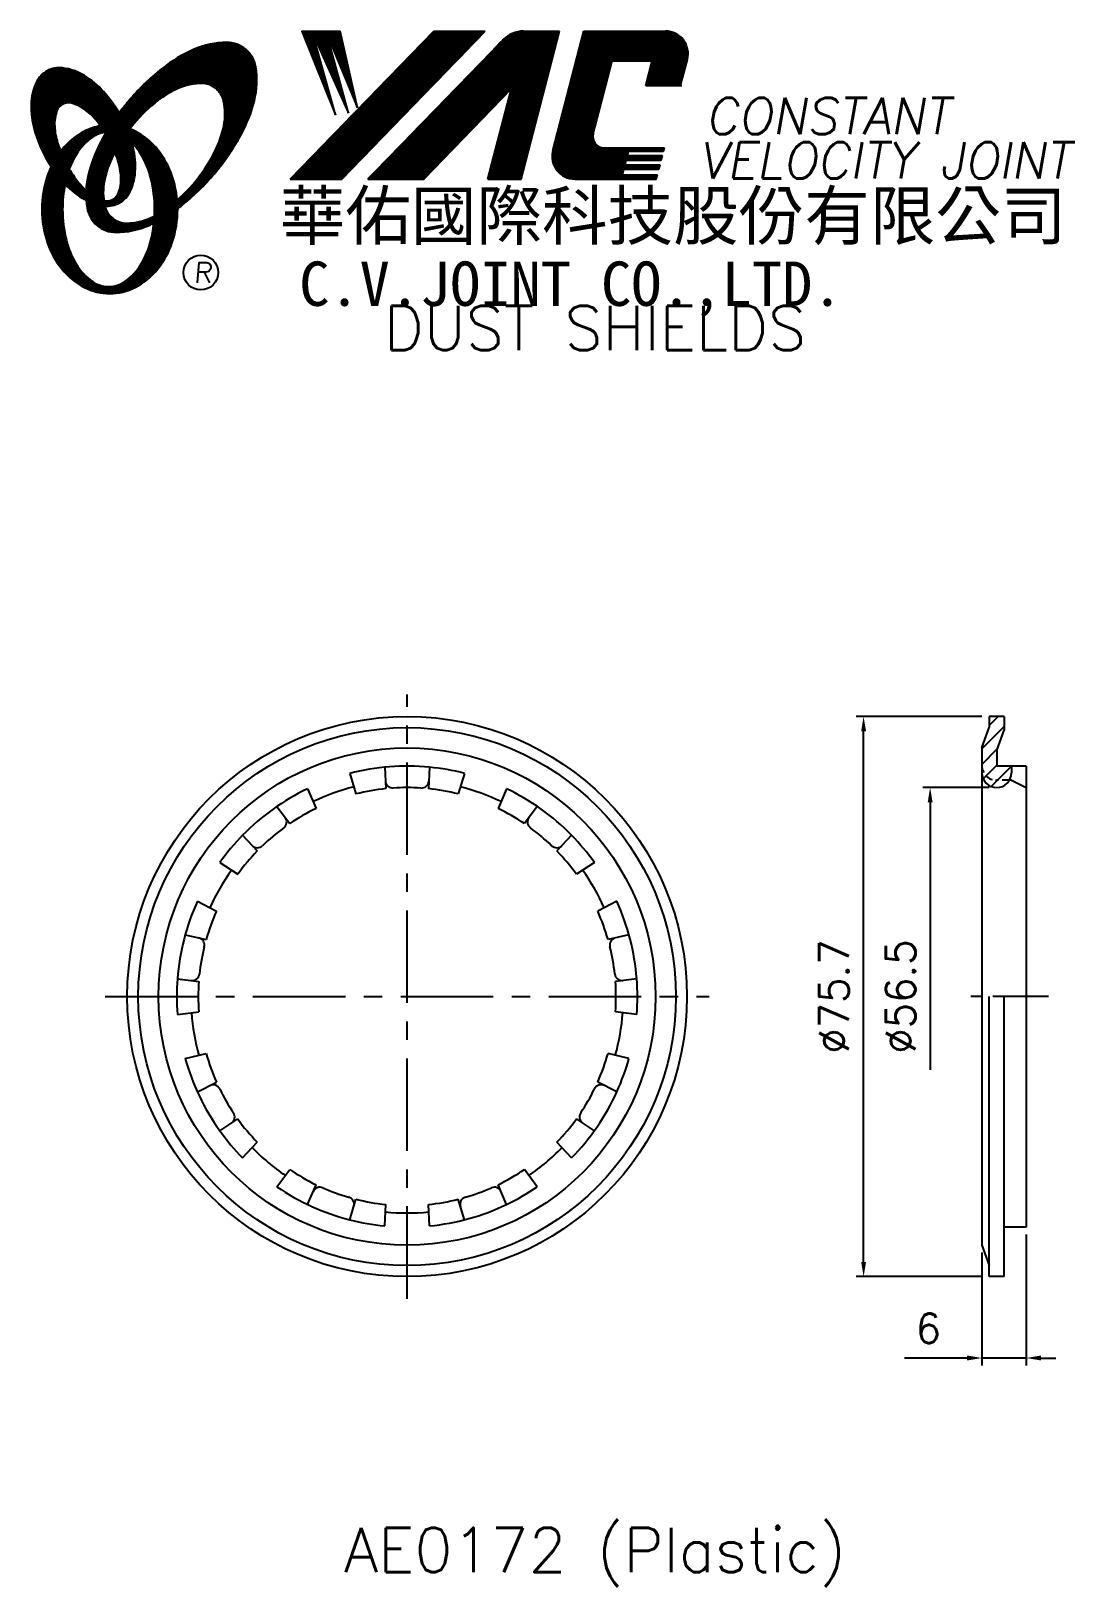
# Model space of a CAD drawing. Extents: x 561 to 702, y 352 to 562.
import ezdxf
from ezdxf.enums import TextEntityAlignment as Align

# ---------------------------------------------------------------- set-up
doc = ezdxf.new("R2010")
doc.units = 0
doc.header["$LTSCALE"] = 10
doc.header["$MEASUREMENT"] = 0
doc.linetypes.add('CENTER', pattern=[2, 1.25, -0.25, 0.25, -0.25])
doc.linetypes.add('HIDDEN', pattern=[0.375, 0.25, -0.125])
doc.layers.get('0').update_dxf_attribs({"linetype": 'CONTINUOUS'})
doc.layers.get('DEFPOINTS').update_dxf_attribs({"linetype": 'CONTINUOUS'})
doc.layers.add('4', color=7, linetype='CONTINUOUS')
doc.styles.add('CHINA', font='KAIU.TTF')
doc.styles.add('ITALICC', font='simplex.shx')
doc.dimstyles.new('STANDARD$0', dxfattribs={"dimtxt": 4, "dimasz": 2, "dimexe": 1, "dimexo": 1, "dimgap": 2, "dimtad": 1, "dimdec": 4, "dimzin": 10, "dimtxsty": 'ITALICC', "dimcen": 2, "dimclrd": 5, "dimclre": 5, "dimclrt": 18, "dimaunit": 1, "dimazin": 3, "dimtp": 0.1, "dimtfac": 0.7, "dimtdec": 4, "dimtmove": 0, "dimatfit": 3, "dimtolj": 1, "dimtzin": 10})
pattern_1 = [(45, (462.13918, 354.775068), (-0.00883883476, 0.00883883476), [])]
pattern_2 = [(45, (630.729725, 318.470659), (-0.00727476112, 0.00727476112), [])]

# ---------------------------------------------------------------- blocks, each defined once
blk = doc.blocks.new('*D4')
at = {"color": 5, "linetype": 'BYBLOCK'}
for p, q in [((689.76, 469.56), (672.76, 469.56)), ((673.76, 395.86), (673.76, 467.56)), ((689.76, 393.86), (672.76, 393.86))]:
    blk.add_line(p, q, dxfattribs=at)
for points in [[(673.43, 467.56), (674.1, 467.56), (673.76, 469.56)], [(673.43, 395.86), (674.1, 395.86), (673.76, 393.86)]]:
    blk.add_solid(points, dxfattribs=at)
at = {"layer": 'DEFPOINTS', "color": 0, "linetype": 'BYBLOCK'}
for p in [(673.76, 469.56), (690.76, 469.56), (690.76, 393.86)]:
    blk.add_point(p, dxfattribs=at)
at = {"color": 18, "linetype": 'BYBLOCK', "insert": (669.76, 431.71), "char_height": 4, "attachment_point": 5, "rotation": 90, "style": 'ITALICC'}
blk.add_mtext('\\A1;∅75.7', dxfattribs=at)
blk = doc.blocks.new('*D5')
at = {"color": 5, "linetype": 'BYBLOCK'}
for p, q in [((690.76, 459.96), (681.76, 459.96)), ((682.76, 457.96), (682.76, 421.81))]:
    blk.add_line(p, q, dxfattribs=at)
blk.add_solid([(682.43, 457.96), (683.1, 457.96), (682.76, 459.96)], dxfattribs=at)
at = {"layer": 'DEFPOINTS', "color": 0, "linetype": 'BYBLOCK'}
for p in [(682.76, 459.96), (691.76, 459.96), (689.76, 403.46)]:
    blk.add_point(p, dxfattribs=at)
at = {"color": 18, "linetype": 'BYBLOCK', "insert": (678.76, 431.71), "char_height": 4, "attachment_point": 5, "rotation": 90, "style": 'ITALICC'}
blk.add_mtext('\\A1;∅56.5', dxfattribs=at)
blk = doc.blocks.new('*D6')
at = {"color": 5, "linetype": 'BYBLOCK'}
for p, q in [((695.76, 399.56), (695.76, 381.86)), ((689.76, 397.11), (689.76, 381.86)), ((687.76, 382.86), (679.29, 382.86)), ((695.76, 382.86), (689.76, 382.86)), ((697.76, 382.86), (699.76, 382.86))]:
    blk.add_line(p, q, dxfattribs=at)
for points in [[(687.76, 383.2), (687.76, 382.53), (689.76, 382.86)], [(697.76, 383.2), (697.76, 382.53), (695.76, 382.86)]]:
    blk.add_solid(points, dxfattribs=at)
at = {"layer": 'DEFPOINTS', "color": 0, "linetype": 'BYBLOCK'}
for p in [(695.76, 400.56), (689.76, 398.11), (689.76, 382.86)]:
    blk.add_point(p, dxfattribs=at)
at = {"color": 18, "linetype": 'BYBLOCK', "insert": (682.52, 386.86), "char_height": 4, "attachment_point": 5, "style": 'ITALICC'}
blk.add_mtext('\\A1;6', dxfattribs=at)

msp = doc.modelspace()

# ---------------------------------------------------------------- hatches: boundary and pattern name
at = {"layer": '4', "linetype": 'CONTINUOUS'}
h = msp.add_hatch(dxfattribs=at)
h.set_pattern_fill('ANSI31', color=5, scale=0.1, style=0)
h.set_pattern_definition(pattern_1)
h.paths.add_polyline_path([(622.59789, 562.20605), (615.64058, 562.20605), (596.22397, 542.20229), (603.18128, 542.20229)])
h.paths.add_polyline_path([(626.14478, 554.44048), (622.9644, 542.20229), (627.44539, 542.20229), (632.64382, 562.20605), (627.7471, 562.20605, 0.202785967), (625.01302, 561.04963), (606.71889, 542.20229), (614.2658, 542.20229)])
h.paths.add_polyline_path([(639.77188, 558.20763), (645.1656, 558.20763), (644.29658, 554.86362), (649.0134, 554.86362), (649.93012, 558.39118, 0.490800957), (646.97992, 562.20605), (635.94561, 562.20605), (631.73855, 546.01716, 0.490800957), (634.68875, 542.20229), (645.72307, 542.20229), (645.87751, 542.7966), (641.16069, 542.7966), (641.35406, 543.54069), (646.07088, 543.54069), (646.22944, 544.15082), (641.51262, 544.15082), (641.67386, 544.77129), (646.39068, 544.77129), (646.54686, 545.37229), (641.83004, 545.37229), (641.98684, 545.97566), (646.70367, 545.97566), (646.8204, 546.42486), (638.68065, 546.42486, -0.490800957), (637.20555, 548.33229)])
h = msp.add_hatch(dxfattribs=at)
h.set_pattern_fill('ANSI31', color=1, scale=0.1, style=0)
h.set_pattern_definition(pattern_1)
h.paths.add_polyline_path([(602.95595, 562.20605), (597.77862, 562.20605), (602.34938, 550.90231), (599.28345, 561.86029), (604.11819, 551.13797), (601.17018, 561.86029), (605.29739, 551.84494)])
h = msp.add_hatch(dxfattribs=at)
h.set_pattern_fill('ANSI31', color=5, scale=0.082305, style=0)
h.set_pattern_definition([(45, (462.13918, 354.775068), (-0.00727476112, 0.00727476112), [])])
h.paths.add_polyline_path([(584.17465, 555.14357, -0.172879177), (586.11613, 554.48501, -0.172879177), (587.20342, 552.74696, -0.104527385), (587.2312, 549.41876, -0.065680101), (586.06166, 546.01681, -0.051823203), (583.62125, 542.17442, -0.044272532), (580.94628, 539.34808, -0.020203161), (580.99986, 538.21017, 0.006517006), (581.40441, 538.52224, 0.049863361), (585.95784, 542.9353, 0.049863361), (589.54747, 548.16247, 0.063682799), (591.36852, 552.78981, 0.103597411), (591.55782, 557.37379, 0.177892575), (590.20921, 559.74406, 0.177892575), (587.64682, 560.67739, 0.103597411), (583.15902, 559.72434, 0.063682799), (578.90127, 557.15527, 0.049863361), (574.34785, 552.74221, 0.016070017), (573.07715, 551.1359, -0.007061632), (573.32443, 550.69887, -0.031648676), (574.27702, 548.66229, -0.008069351), (574.70893, 549.2266, -0.051823203), (577.8873, 552.48506, -0.065680101), (580.92923, 554.40541, -0.104527385)])
h.paths.add_polyline_path([(571.09898, 541.98225, -0.065680101), (572.26851, 545.38421, -0.006063428), (572.51245, 545.85922, 0.027613469), (571.78562, 547.44729, 0.017011252), (571.2522, 548.38227, 0.007829282), (570.75821, 547.51504, 0.063682799), (568.93717, 542.8877, 0.103597411), (568.74787, 538.30373, 0.177892575), (570.09648, 535.93345, 0.177892575), (572.65887, 535.00012, 0.103597411), (577.14667, 535.95317, 0.008811776), (577.77363, 536.24324, 0.013922709), (577.85096, 537.21305, -0.009086703), (577.40095, 536.99561, -0.104527385), (574.15553, 536.25745, -0.172879177), (572.21405, 536.91601, -0.172879177), (571.12676, 538.65406, -0.104527385)])
h = msp.add_hatch(dxfattribs=at)
h.set_pattern_fill('ANSI31', color=3, scale=0.082305, style=0)
h.set_pattern_definition(pattern_2)
h.paths.add_polyline_path([(568.37815, 556.19441, 0.106488277), (565.43627, 557.23298, 0.158297415), (563.34607, 556.83794, 0.158297415), (561.88674, 555.29025, 0.106488277), (561.17592, 552.25248, 0.071723199), (561.59397, 548.93953, 0.058080454), (563.13895, 545.12414, 0.058080454), (565.52, 541.76635, 0.071723199), (568.08524, 539.62859, 0.020895977), (568.62543, 539.32661, -0.030777155), (568.60952, 540.70282, -0.042059526), (567.51316, 541.86559, -0.04691039), (565.894, 544.34673, -0.04691039), (564.76572, 547.08622, -0.060581117), (564.36362, 549.34829, -0.10187153), (564.67524, 551.43649, -0.185892489), (565.45533, 552.32813, -0.185892489), (566.63197, 552.46625, -0.10187153), (568.52962, 551.54071, -0.060581117), (570.16645, 549.92844, -0.04691039), (571.78562, 547.44729, -0.04691039), (572.9139, 544.70781, -0.060581117), (573.316, 542.44574, -0.10187153), (573.00438, 540.35754, -0.185892489), (572.22429, 539.4659, -0.185892489), (571.04765, 539.32778, -0.002013383), (571.00685, 539.3384, 0.021593804), (571.12676, 538.65406, 0.006477741), (571.14476, 538.57703, 0.14950097), (573.11732, 538.98507, 0.158297415), (574.57665, 540.53276, 0.106488277), (575.28746, 543.57052, 0.071723199), (574.86942, 546.88348, 0.058080454), (573.32443, 550.69887, 0.058080454), (570.94339, 554.05666, 0.071723199)])
h = msp.add_hatch(dxfattribs=at)
h.set_pattern_fill('ANSI31', color=1, scale=0.082305, style=0)
h.set_pattern_definition(pattern_2)
h.paths.add_polyline_path([(569.47177, 547.87096, -0.120168026), (571.16356, 548.52435, 0.016865385), (570.5638, 549.40709, 0.076648372), (568.40758, 548.68817, 0.104809576), (565.32312, 546.17507, 0.005838257), (565.15618, 545.96287, 0.028089978), (565.894, 544.34673, 0.014237292), (566.33613, 543.56169, -0.045767751), (567.26131, 545.49853, -0.106890197)])
h.paths.add_polyline_path([(565.4404, 538.11634, -0.048711043), (565.77051, 541.49668, -0.007865741), (565.52, 541.76635, -0.037695478), (563.88413, 543.88511, 0.03042545), (563.3588, 542.58113, 0.080710289), (562.63336, 538.11634, 0.080710289), (563.3588, 533.65155, 0.089265679), (565.32312, 530.05761, 0.104809576), (568.40758, 527.54451, 0.11926607), (571.81677, 526.71957, 0.11926607), (575.22596, 527.54451, 0.104809576), (578.31042, 530.05761, 0.089265679), (580.27474, 533.65155, 0.080710289), (581.00017, 538.11634, 0.080710289), (580.27474, 542.58113, 0.089265679), (578.31042, 546.17507, 0.104809576), (575.22596, 548.68817, 0.025513357), (574.53273, 549.00092, 0.004818181), (574.27702, 548.66229, -0.023722145), (574.81824, 547.06554, -0.065307489), (576.05342, 545.49853, -0.073950765), (577.36587, 542.3008, -0.060532391), (577.87432, 538.11634, -0.060532391), (577.36587, 533.93188, -0.073950765), (576.05342, 530.73415, -0.106890197), (573.84296, 528.36172, -0.153118262), (571.65736, 527.67635, -0.153118262), (569.47177, 528.36172, -0.106890197), (567.26131, 530.73415, -0.073950765), (565.94886, 533.93188, -0.060532391)])
h = msp.add_hatch(dxfattribs=at)
h.set_pattern_fill('ANSI31', color=5, scale=12, style=0)
h.set_pattern_definition([(45, (-66.4062, 99.3747), (-1.0606602, 1.0606602), [])])
h.paths.add_polyline_path([(691.76173, 464.96196), (692.76173, 467.71196), (692.76173, 469.56196), (690.76173, 469.56196), (690.76173, 468.06431), (689.76173, 465.31431), (689.76173, 462.96196, 0.414213562), (691.76173, 460.96196), (693.49378, 460.96196, 0.131652498), (693.76173, 461.96196), (693.76173, 462.86196), (691.76173, 462.86196)])
h.paths.add_polyline_path([(689.76173, 462.96196), (689.76173, 461.96196, 0.414213562), (691.76173, 459.96196, 0.267949192), (693.49378, 460.96196), (691.76173, 460.96196, -0.414213562)])

# ---------------------------------------------------------------- linework, layer by layer
at = {"layer": '4', "color": 5, "linetype": 'CONTINUOUS'}
for p, q in [((596.22397, 542.20229), (615.64058, 562.20605)), ((603.18128, 542.20229), (622.59789, 562.20605)), ((615.64058, 562.20605), (622.59789, 562.20605)), ((627.44539, 542.20229), (632.64382, 562.20605)), ((627.7471, 562.20605), (632.64382, 562.20605)), ((631.73855, 546.01716), (635.94561, 562.20605)), ((635.94561, 562.20605), (646.97992, 562.20605)), ((606.71889, 542.20229), (625.01302, 561.04963)), ((637.20555, 548.33229), (639.77188, 558.20763)), ((639.77188, 558.20763), (645.1656, 558.20763)), ((644.29658, 554.86362), (645.1656, 558.20763)), ((649.0134, 554.86362), (649.93012, 558.39118)), ((614.2658, 542.20229), (626.14478, 554.44048)), ((622.9644, 542.20229), (626.14478, 554.44048)), ((644.29658, 554.86362), (649.16383, 554.86362)), ((638.68065, 546.42486), (646.8204, 546.42486)), ((641.51262, 544.15082), (641.67386, 544.77129)), ((641.67386, 544.77129), (646.39068, 544.77129)), ((641.83004, 545.37229), (641.98684, 545.97566)), ((641.83004, 545.37229), (646.54686, 545.37229)), ((641.98684, 545.97566), (646.70367, 545.97566)), ((646.39068, 544.77129), (646.54686, 545.37229)), ((646.70367, 545.97566), (646.8204, 546.42486)), ((641.16069, 542.7966), (641.35406, 543.54069)), ((641.16069, 542.7966), (645.87751, 542.7966)), ((641.35406, 543.54069), (646.07088, 543.54069)), ((641.51262, 544.15082), (646.22944, 544.15082)), ((645.72307, 542.20229), (645.87751, 542.7966)), ((646.07088, 543.54069), (646.22944, 544.15082)), ((596.22397, 542.20229), (603.18128, 542.20229)), ((606.71889, 542.20229), (614.2658, 542.20229)), ((622.9644, 542.20229), (627.44539, 542.20229)), ((634.68875, 542.20229), (645.72307, 542.20229))]:
    msp.add_line(p, q, dxfattribs=at)
at = {"layer": '4', "color": 1, "linetype": 'CONTINUOUS'}
for p, q in [((597.77862, 562.20605), (602.95595, 562.20605)), ((597.77862, 562.20605), (602.34938, 550.90231)), ((599.28345, 561.86029), (604.11819, 551.13797)), ((602.34938, 550.90231), (599.28345, 561.86029)), ((601.17018, 561.86029), (605.29739, 551.84494)), ((604.11819, 551.13797), (601.17018, 561.86029)), ((605.29739, 551.84494), (602.95595, 562.20605))]:
    msp.add_line(p, q, dxfattribs=at)
at = {"layer": '4', "color": 5, "linetype": 'CENTER'}
for p, q in [((612.02407, 390.86196), (612.02407, 472.56196)), ((571.17407, 431.71196), (652.87407, 431.71196))]:
    msp.add_line(p, q, dxfattribs=at)
at = {"layer": '4', "color": 7, "linetype": 'CONTINUOUS'}
for p, q in [((690.76173, 469.56196), (690.76173, 468.06431)), ((692.76173, 469.56196), (690.76173, 469.56196)), ((692.76173, 469.56196), (692.76173, 467.71196)), ((689.76173, 465.31431), (690.76173, 468.06431)), ((691.76173, 464.96196), (692.76173, 467.71196)), ((689.76173, 465.31431), (689.76173, 398.10961)), ((691.76173, 464.96196), (691.76173, 462.86196)), ((608.99454, 462.71429), (609.1503, 459.81541)), ((615.05359, 462.71429), (614.89784, 459.81541)), ((695.76173, 462.86196), (691.76173, 462.86196)), ((693.76173, 462.86196), (693.76173, 461.96196)), ((695.76173, 462.86196), (695.76173, 400.56196)), ((604.26747, 461.88078), (605.11258, 459.10345)), ((619.78067, 461.88078), (618.93555, 459.10345)), ((693.76173, 460.96196), (693.49378, 460.96196)), ((693.76173, 460.96196), (695.76173, 459.96196)), ((598.57383, 459.80846), (599.71166, 457.13768)), ((625.47431, 459.80846), (624.33648, 457.13768)), ((594.4169, 457.40846), (596.16095, 455.08768)), ((629.63123, 457.40846), (627.88718, 455.08768)), ((589.7754, 453.51378), (591.75808, 451.39323)), ((634.27273, 453.51378), (632.29005, 451.39323)), ((586.69002, 449.83677), (589.12265, 448.25244)), ((637.35811, 449.83677), (634.92548, 448.25244)), ((583.6605, 444.58948), (586.24888, 443.27493)), ((640.38764, 444.58948), (637.79926, 443.27493)), ((582.0188, 440.07896), (584.8466, 439.42219)), ((642.02933, 440.07896), (639.20154, 439.42219)), ((580.96666, 434.11196), (583.84855, 433.76196)), ((643.08147, 434.11196), (640.19959, 433.76196)), ((690.76173, 393.86196), (690.76173, 431.71196)), ((692.76173, 393.86196), (692.76173, 431.71196)), ((580.96666, 429.31196), (583.84855, 429.66196)), ((643.08147, 429.31196), (640.19959, 429.66196)), ((582.0188, 423.34496), (584.8466, 424.00173)), ((642.02933, 423.34496), (639.20154, 424.00173)), ((583.6605, 418.83444), (586.24888, 420.14899)), ((640.38764, 418.83444), (637.79926, 420.14899)), ((586.69002, 413.58715), (589.12265, 415.17147)), ((637.35811, 413.58715), (634.92548, 415.17147)), ((589.7754, 409.91014), (591.75808, 412.03069)), ((634.27273, 409.91014), (632.29005, 412.03069)), ((594.4169, 406.01546), (596.16095, 408.33624)), ((629.63123, 406.01546), (627.88718, 408.33624)), ((598.57383, 403.61546), (599.71166, 406.28624)), ((625.47431, 403.61546), (624.33648, 406.28624)), ((604.26747, 401.54314), (605.11258, 404.32047)), ((619.78067, 401.54314), (618.93555, 404.32047)), ((608.99454, 400.70963), (609.1503, 403.60851)), ((615.05359, 400.70963), (614.89784, 403.60851)), ((695.76173, 400.56196), (692.76173, 400.56196)), ((689.76173, 398.10961), (690.76173, 395.35961)), ((692.76173, 393.86196), (690.76173, 393.86196))]:
    msp.add_line(p, q, dxfattribs=at)
at = {"layer": '4', "color": 5, "linetype": 'HIDDEN', "ltscale": 0.4}
msp.add_line((693.49378, 460.96196), (691.76173, 460.96196), dxfattribs=at)
at = {"layer": '4', "color": 5, "linetype": 'CENTER', "ltscale": 0.6}
msp.add_line((698.76173, 431.71196), (686.76173, 431.71196), dxfattribs=at)
at = {"layer": '4', "color": 5, "linetype": 'CONTINUOUS'}
for points in [[(580.99986, 538.21017, 0.006517006), (581.40441, 538.52224, 0.049863361), (585.95784, 542.9353, 0.049863361), (589.54747, 548.16247, 0.063682799), (591.36852, 552.78981, 0.103597411), (591.55782, 557.37379, 0.177892575), (590.20921, 559.74406, 0.177892575), (587.64682, 560.67739, 0.103597411), (583.15902, 559.72434, 0.063682799), (578.90127, 557.15527, 0.049863361), (574.34785, 552.74221, 0.016070017), (573.07715, 551.1359)], [(580.94628, 539.34808, 0.044272532), (583.62125, 542.17442, 0.051823203), (586.06166, 546.01681, 0.065680101), (587.2312, 549.41876, 0.104527385), (587.20342, 552.74696, 0.172879177), (586.11613, 554.48501, 0.172879177), (584.17465, 555.14357, 0.104527385), (580.92923, 554.40541, 0.065680101), (577.8873, 552.48506, 0.051823203), (574.70893, 549.2266, 0.008069351), (574.27702, 548.66229)], [(571.2522, 548.38227, 0.007829282), (570.75821, 547.51504, 0.063682799), (568.93717, 542.8877, 0.103597411), (568.74787, 538.30373, 0.177892575), (570.09648, 535.93345, 0.177892575), (572.65887, 535.00012, 0.103597411), (577.14667, 535.95317, 0.008811776), (577.77363, 536.24324, 0.008811776)], [(572.51245, 545.85922, 0.006063428), (572.26851, 545.38421, 0.065680101), (571.09898, 541.98225, 0.104527385), (571.12676, 538.65406, 0.172879177), (572.21405, 536.91601, 0.172879177), (574.15553, 536.25745, 0.104527385), (577.40095, 536.99561, 0.009086703), (577.85096, 537.21305, 0.009086703)]]:
    msp.add_lwpolyline(points, format="xyb", dxfattribs=at)
at = {"layer": '4', "color": 3, "linetype": 'CONTINUOUS'}
for points in [[(571.14476, 538.57703, 0.14950097), (573.11732, 538.98507, 0.158297415), (574.57665, 540.53276, 0.106488277), (575.28746, 543.57052, 0.071723199), (574.86942, 546.88348, 0.058080454), (573.32443, 550.69887, 0.058080454), (570.94339, 554.05666, 0.071723199), (568.37815, 556.19441, 0.106488277), (565.43627, 557.23298, 0.158297415), (563.34607, 556.83794, 0.158297415), (561.88674, 555.29025, 0.106488277), (561.17592, 552.25248, 0.071723199), (561.59397, 548.93953, 0.058080454), (563.13895, 545.12414, 0.058080454), (565.52, 541.76635, 0.071723199), (568.08524, 539.62859, 0.020895977), (568.62543, 539.32661, 0.020895977)], [(571.00685, 539.3384, 0.002013383), (571.04765, 539.32778, 0.185892489), (572.22429, 539.4659, 0.185892489), (573.00438, 540.35754, 0.10187153), (573.316, 542.44574, 0.060581117), (572.9139, 544.70781, 0.04691039), (571.78562, 547.44729, 0.04691039), (570.16645, 549.92844, 0.060581117), (568.52962, 551.54071, 0.10187153), (566.63197, 552.46625, 0.185892489), (565.45533, 552.32813, 0.185892489), (564.67524, 551.43649, 0.10187153), (564.36362, 549.34829, 0.060581117), (564.76572, 547.08622, 0.04691039), (565.894, 544.34673, 0.04691039), (567.51316, 541.86559, 0.042059526), (568.60952, 540.70282, 0.042059526)]]:
    msp.add_lwpolyline(points, format="xyb", dxfattribs=at)
at = {"layer": '4', "color": 1, "linetype": 'CONTINUOUS'}
for points in [[(563.88413, 543.88511, 0.03042545), (563.3588, 542.58113, 0.080710289), (562.63336, 538.11634, 0.080710289), (563.3588, 533.65155, 0.089265679), (565.32312, 530.05761, 0.104809576), (568.40758, 527.54451, 0.11926607), (571.81677, 526.71957, 0.11926607), (575.22596, 527.54451, 0.104809576), (578.31042, 530.05761, 0.089265679), (580.27474, 533.65155, 0.080710289), (581.00017, 538.11634, 0.080710289), (580.27474, 542.58113, 0.089265679), (578.31042, 546.17507, 0.104809576), (575.22596, 548.68817, 0.025513357), (574.53273, 549.00092, 0.025513357)], [(570.5638, 549.40709, 0.076648372), (568.40758, 548.68817, 0.104809576), (565.32312, 546.17507, 0.005838257), (565.15618, 545.96287, 0.005838257)], [(565.77051, 541.49668, 0.048711043), (565.4404, 538.11634, 0.060532391), (565.94886, 533.93188, 0.073950765), (567.26131, 530.73415, 0.106890197), (569.47177, 528.36172, 0.153118262), (571.65736, 527.67635, 0.153118262), (573.84296, 528.36172, 0.106890197), (576.05342, 530.73415, 0.073950765), (577.36587, 533.93188, 0.060532391), (577.87432, 538.11634, 0.060532391), (577.36587, 542.3008, 0.073950765), (576.05342, 545.49853, 0.065307489), (574.81824, 547.06554)], [(571.16356, 548.52435, 0.120168026), (569.47177, 547.87096, 0.106890197), (567.26131, 545.49853, 0.045767751), (566.33613, 543.56169, 0.045767751)]]:
    msp.add_lwpolyline(points, format="xyb", dxfattribs=at)
at = {"layer": '4', "color": 5, "linetype": 'CONTINUOUS'}
msp.add_circle((584.12101, 529.57062), 2.35282, dxfattribs=at)
at = {"layer": '4', "color": 7, "linetype": 'CONTINUOUS'}
for radius in [37.85, 36.35235, 33.60235]:
    msp.add_circle((612.02407, 431.71196), radius, dxfattribs=at)
at = {"layer": '4', "color": 5, "linetype": 'CONTINUOUS'}
for centre, radius, start, end in [((627.7471, 558.39581), 3.81024, 90, 135.8533387), ((646.97992, 559.15786), 3.04819, 345.4326059, 90), ((638.68065, 547.94895), 1.5241, 165.4326059, 270), ((634.68875, 545.25048), 3.04819, 165.4326059, 270)]:
    msp.add_arc(centre, radius, start, end, dxfattribs=at)
at = {"layer": '4', "color": 7, "linetype": 'CONTINUOUS'}
for centre, radius, start, end in [((612.02407, 431.71196), 31.15, 84.4188213, 104.4188213), ((612.02407, 431.71196), 31.15, 75.5811787, 84.4188213), ((610.09356, 460.89818), 1, 183.0754384, 273.7842822), ((613.95457, 460.89818), 1, 266.2157178, 356.9245616), ((691.76173, 461.96196), 2, 180, 270), ((691.76173, 461.96196), 2, 270, 0), ((612.02407, 431.71196), 31.15, 115.5811787, 135.5811787), ((612.02407, 431.71196), 29.25, 104.255941, 115.744059), ((612.02407, 431.71196), 28.25, 95.8385955, 104.1614045), ((612.02407, 431.71196), 28.25, 86.2157178, 93.7842822), ((612.02407, 431.71196), 28.25, 75.8385955, 84.1614045), ((612.02407, 431.71196), 29.25, 64.255941, 75.744059), ((612.02407, 431.71196), 31.15, 44.4188213, 64.4188213), ((612.02407, 431.71196), 28.25, 115.8385955, 124.1614045), ((612.02407, 431.71196), 28.25, 55.8385955, 64.1614045), ((612.02407, 431.71196), 28.25, 126.2157178, 133.7842822), ((594.74238, 455.31081), 1, 306.2157178, 36.9245616), ((629.30576, 455.31081), 1, 143.0754384, 233.7842822), ((612.02407, 431.71196), 28.25, 46.2157178, 53.7842822), ((612.02407, 431.71196), 31.15, 135.5811787, 144.4188213), ((591.78467, 452.829), 1, 223.0754384, 313.7842822), ((632.26346, 452.829), 1, 226.2157178, 316.9245616), ((612.02407, 431.71196), 31.15, 35.5811787, 44.4188213), ((612.02407, 431.71196), 28.25, 135.8385955, 144.1614045), ((612.02407, 431.71196), 28.25, 35.8385955, 44.1614045), ((612.02407, 431.71196), 29.25, 144.255941, 155.744059), ((612.02407, 431.71196), 29.25, 24.255941, 35.744059), ((612.02407, 431.71196), 31.15, 155.5811787, 175.5811787), ((612.02407, 431.71196), 31.15, 4.4188213, 24.4188213), ((612.02407, 431.71196), 28.25, 155.8385955, 164.1614045), ((612.02407, 431.71196), 28.25, 15.8385955, 24.1614045), ((583.61648, 438.68127), 1, 346.2157178, 76.9245616), ((640.43166, 438.68127), 1, 103.0754384, 193.7842822), ((612.02407, 431.71196), 28.25, 166.2157178, 173.7842822), ((612.02407, 431.71196), 28.25, 6.2157178, 13.7842822), ((612.02407, 431.71196), 31.15, 175.5811787, 184.4188213), ((582.94602, 434.87892), 1, 263.0754384, 353.7842822), ((612.02407, 431.71196), 28.25, 175.8385955, 184.1614045), ((641.10212, 434.87892), 1, 186.2157178, 276.9245616), ((612.02407, 431.71196), 28.25, 355.8385955, 4.1614045), ((612.02407, 431.71196), 31.15, 355.5811787, 4.4188213), ((612.02407, 431.71196), 29.25, 184.255941, 195.744059), ((612.02407, 431.71196), 29.25, 344.255941, 355.744059), ((612.02407, 431.71196), 31.15, 195.5811787, 215.5811787), ((612.02407, 431.71196), 28.25, 195.8385955, 204.1614045), ((612.02407, 431.71196), 28.25, 335.8385955, 344.1614045), ((612.02407, 431.71196), 31.15, 335.5811787, 344.4188213), ((585.7828, 418.79071), 1, 26.2157178, 116.9245616), ((612.02407, 431.71196), 28.25, 206.2157178, 213.7842822), ((612.02407, 431.71196), 31.15, 315.5811787, 335.5811787), ((612.02407, 431.71196), 28.25, 326.2157178, 333.7842822), ((638.26533, 418.79071), 1, 63.0754384, 153.7842822), ((587.71331, 415.44698), 1, 303.0754384, 33.7842822), ((612.02407, 431.71196), 28.25, 215.8385955, 224.1614045), ((612.02407, 431.71196), 28.25, 315.8385955, 324.1614045), ((636.33483, 415.44698), 1, 146.2157178, 236.9245616), ((612.02407, 431.71196), 31.15, 215.5811787, 224.4188213), ((612.02407, 431.71196), 29.25, 224.255941, 235.744059), ((612.02407, 431.71196), 29.25, 304.255941, 315.744059), ((612.02407, 431.71196), 28.25, 235.8385955, 244.1614045), ((612.02407, 431.71196), 28.25, 295.8385955, 304.1614045), ((612.02407, 431.71196), 31.15, 235.5811787, 255.5811787), ((600.22771, 404.94615), 1, 66.2157178, 156.9245616), ((612.02407, 431.71196), 28.25, 246.2157178, 253.7842822), ((612.02407, 431.71196), 28.25, 286.2157178, 293.7842822), ((623.82043, 404.94615), 1, 23.0754384, 113.7842822), ((612.02407, 431.71196), 31.15, 295.5811787, 304.4188213), ((603.85587, 403.62561), 1, 343.0754384, 73.7842822), ((612.02407, 431.71196), 28.25, 255.8385955, 264.1614045), ((612.02407, 431.71196), 28.25, 275.8385955, 284.1614045), ((620.19226, 403.62561), 1, 106.2157178, 196.9245616), ((612.02407, 431.71196), 29.25, 264.255941, 275.744059), ((612.02407, 431.71196), 31.15, 275.5811787, 295.5811787), ((612.02407, 431.71196), 31.15, 255.5811787, 264.4188213)]:
    msp.add_arc(centre, radius, start, end, dxfattribs=at)
at = {"layer": '4', "color": 5, "linetype": 'HIDDEN', "ltscale": 0.4}
msp.add_arc((691.76173, 462.96196), 2, 180, 270, dxfattribs=at)

# ---------------------------------------------------------------- texts
at = {"layer": '4', "color": 5, "linetype": 'CONTINUOUS', "style": 'ITALICC'}
for s, height, oblique, p in [('CONSTANT', 4.9, 10, (652.37278, 548.27276)), ('VELOCITY JOINT', 4.9, 10, (651.49456, 542.27738)), ('R', 2.75625, 5, (583.16232, 528.16102))]:
    msp.add_text(s, height=height, dxfattribs=dict(at, oblique=oblique)).set_placement(p)
at = {"layer": '4', "color": 7, "linetype": 'CONTINUOUS', "style": 'CHINA'}
for s, height, p in [('華佑國際科技股份有限公司', 6.5, (594.81061, 534.01244)), ('C.V.JOINT CO.,LTD.', 6, (597.43925, 525.06623))]:
    msp.add_text(s, height=height, dxfattribs=at).set_placement(p)
at = {"layer": '4', "color": 18, "linetype": 'CONTINUOUS', "style": 'ITALICC'}
for s, p in [('DUST SHIELDS', (637.44197, 519.0734)), ('AE0172 (Plastic)', (637.44197, 353.92601))]:
    msp.add_text(s, height=6, dxfattribs=at).set_placement(p, align=Align.CENTER)

# ---------------------------------------------------------------- dimensions: what is measured, and where the dimension line sits
at = {"layer": '4', "color": 7, "linetype": 'CONTINUOUS'}
dim = msp.add_linear_dim(base=(673.76173, 469.56196), p1=(690.76173, 393.86196), p2=(690.76173, 469.56196), angle=90, text='%%C75.7', dimstyle='STANDARD$0', dxfattribs=at)
dim.commit()
dim.dimension.update_dxf_attribs({"geometry": '*D4', "text_midpoint": (669.76173, 431.71196)})
dim = msp.add_linear_dim(base=(682.76176, 459.96196), p1=(689.76173, 403.46196), p2=(691.76173, 459.96196), angle=90, text='%%C56.5', dimstyle='STANDARD$0', override={"dimcen": -2, "dimse1": 1, "dimsd1": 1}, dxfattribs=at)
dim.commit()
dim.dimension.update_dxf_attribs({"geometry": '*D5', "text_midpoint": (678.76176, 431.71196)})
dim = msp.add_linear_dim(base=(689.76173, 382.86192), p1=(695.76173, 400.56196), p2=(689.76173, 398.10961), text='6', dimstyle='STANDARD$0', dxfattribs=at)
dim.commit()
dim.dimension.update_dxf_attribs({"geometry": '*D6', "text_midpoint": (682.52364, 386.86192)})

doc.saveas('drawing.dxf')
